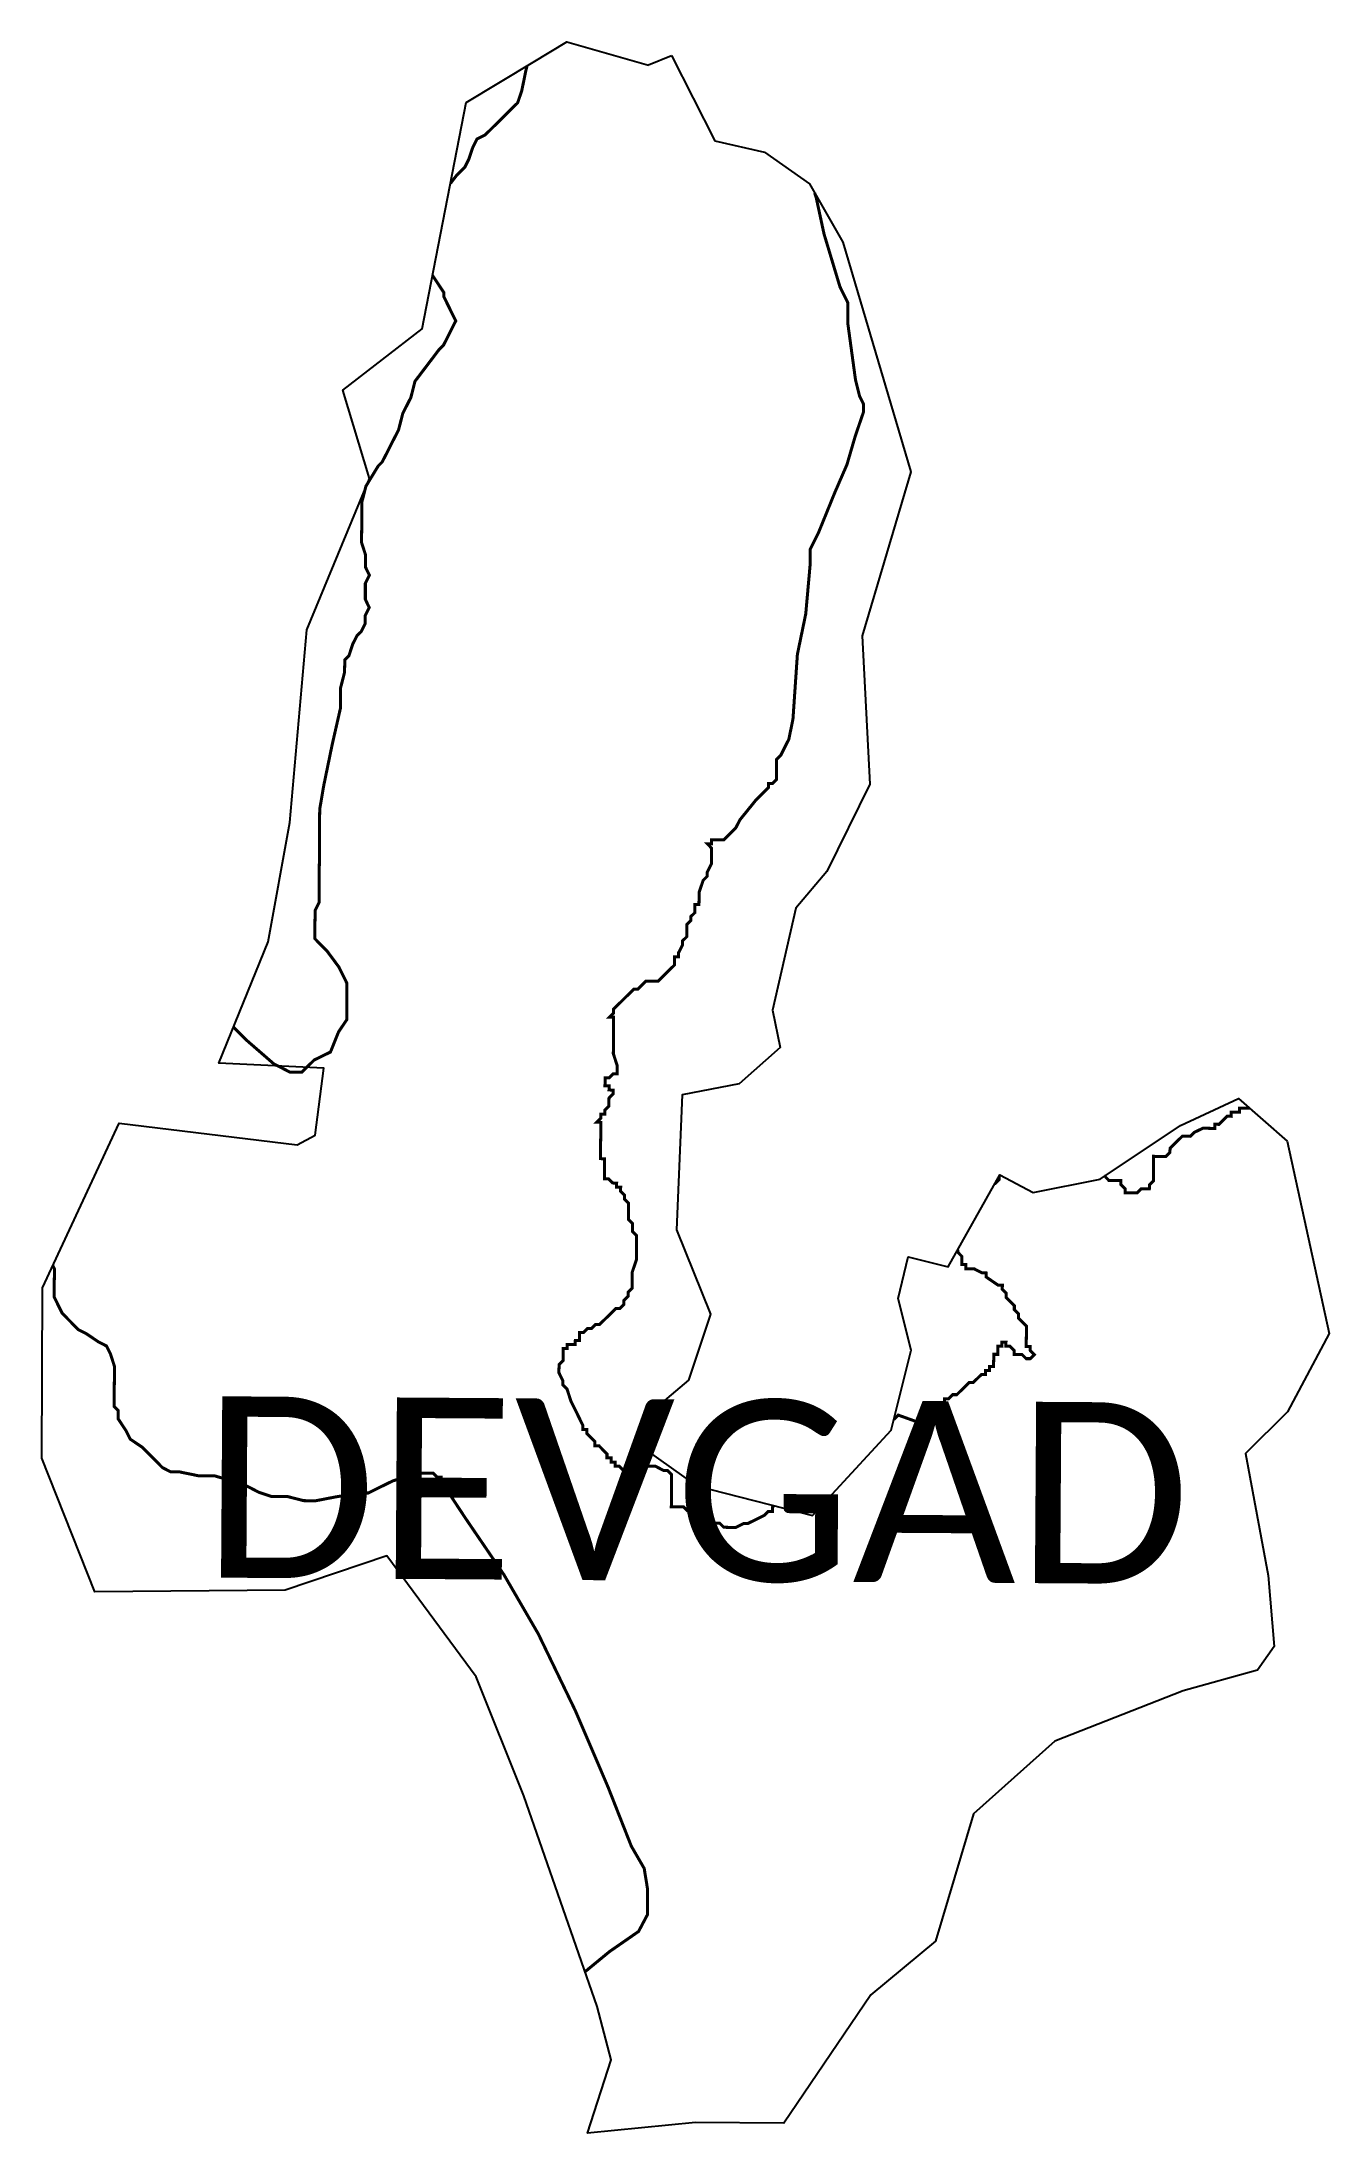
# Model space of a CAD drawing. Header units: metres. Extents: x 325581 to 326861, y 1810568 to 1812648.
import ezdxf

# ---------------------------------------------------------------- set-up
doc = ezdxf.new("R2010")
doc.units = ezdxf.units.M
for name, color, linetype in [('HAZARDS LINE', 1, 'Continuous'), ('village', 3, 'Continuous'), ('VILLAGE NAME', 250, 'Continuous')]:
    doc.layers.add(name, color=color, linetype=linetype)
doc.styles.get("Standard").update_dxf_attribs({"font": 'simplex.shx'})

msp = doc.modelspace()

# ---------------------------------------------------------------- linework, layer by layer
at = {"color": 3, "true_color": 0x00ff00, "flags": 128}
msp.add_lwpolyline([(326184.3, 1812625), (326207.3, 1812634.3)], dxfattribs=at)
at = {"layer": 'HAZARDS LINE', "lineweight": 18, "const_width": 3}
for points in [[(326063.6, 1812624.4), (326062.3, 1812619.4), (326058.2, 1812599.3), (326054.1, 1812587.3), (326029.8, 1812563.3), (326021.7, 1812555.3), (326013.7, 1812551.3), (326009.6, 1812543.3), (326005.5, 1812531.2), (326001.5, 1812523.2), (325993.4, 1812515.2), (325987.2, 1812507.1)], [(326309.2, 1811192.3), (326307.5, 1811190.6), (326307.5, 1811186.6), (326303.5, 1811186.6), (326299.4, 1811182.6), (326283.3, 1811174.7), (326279.3, 1811174.7), (326271.2, 1811170.7), (326259.2, 1811170.8), (326255.2, 1811174.8), (326247.1, 1811174.9), (326235.1, 1811178.9), (326235.1, 1811183), (326231.1, 1811183), (326227.1, 1811187), (326223.1, 1811187.1), (326219.1, 1811191.1), (326207, 1811191.2), (326207.2, 1811223.3), (326203.2, 1811227.4), (326199.2, 1811227.4), (326191.2, 1811231.5), (326163, 1811231.6), (326159, 1811227.6), (326155, 1811231.7), (326151, 1811231.7), (326151, 1811235.7), (326147, 1811235.7), (326147, 1811239.8), (326143, 1811239.8), (326143, 1811243.8), (326139, 1811247.8), (326135, 1811251.9), (326131, 1811251.9), (326131, 1811255.9), (326123, 1811264), (326123, 1811268), (326119, 1811268.1), (326119, 1811272.1), (326115.1, 1811280.1), (326111.1, 1811288.2), (326107.1, 1811296.3), (326103.2, 1811308.4), (326099.2, 1811312.4), (326099.2, 1811316.4), (326095.2, 1811324.5), (326095.3, 1811332.5), (326099.3, 1811336.5), (326099.4, 1811348.6), (326103.4, 1811348.6), (326103.4, 1811352.6), (326111.4, 1811352.5), (326111.5, 1811356.6), (326115.5, 1811356.5), (326115.5, 1811364.6), (326119.6, 1811364.6), (326123.6, 1811368.6), (326127.6, 1811368.5), (326131.7, 1811372.5), (326135.7, 1811372.5), (326139.7, 1811376.5), (326143.8, 1811380.5), (326151.9, 1811388.5), (326155.9, 1811388.5), (326159.9, 1811392.5), (326159.9, 1811396.5), (326164, 1811400.5), (326164, 1811404.5), (326168, 1811408.5), (326168.1, 1811424.6), (326172.2, 1811436.6), (326172.4, 1811460.8), (326168.4, 1811464.8), (326168.4, 1811472.8), (326164.4, 1811476.9), (326164.5, 1811493), (326160.5, 1811497), (326160.5, 1811501), (326156.5, 1811505.1), (326156.6, 1811509.1), (326152.5, 1811509.1), (326152.6, 1811513.1), (326148.5, 1811513.2), (326144.5, 1811517.2), (326140.5, 1811517.2), (326140.6, 1811537.3), (326136.6, 1811537.4), (326136.8, 1811573.5), (326132.8, 1811573.6), (326136.8, 1811577.6), (326136.9, 1811581.6), (326140.9, 1811581.6), (326140.9, 1811585.6), (326144.9, 1811589.6), (326145, 1811597.6), (326149, 1811601.6), (326149.1, 1811605.6), (326145, 1811605.7), (326145.1, 1811609.7), (326141, 1811609.7), (326141.1, 1811617.7), (326145.1, 1811617.7), (326149.1, 1811621.7), (326153.2, 1811621.7), (326153.2, 1811629.7), (326149.3, 1811641.8), (326149.5, 1811678), (326145.4, 1811678), (326149.5, 1811682), (326149.5, 1811686.1), (326153.6, 1811690.1), (326157.6, 1811694), (326161.6, 1811698), (326165.7, 1811702), (326169.7, 1811706), (326173.7, 1811706), (326177.8, 1811710), (326181.8, 1811714), (326193.9, 1811713.9), (326197.9, 1811717.9), (326206, 1811725.9), (326210.1, 1811729.9), (326210.1, 1811738), (326214.1, 1811738), (326214.1, 1811742), (326218.2, 1811750), (326218.2, 1811754), (326222.3, 1811758), (326222.3, 1811770.1), (326226.4, 1811774.1), (326226.4, 1811778.1), (326230.5, 1811782.1), (326230.5, 1811790.1), (326234.5, 1811790.1), (326234.6, 1811802.2), (326238.7, 1811814.2), (326242.7, 1811818.2), (326242.7, 1811822.2), (326246.8, 1811830.3), (326246.9, 1811846.3), (326242.9, 1811850.4), (326246.9, 1811850.4), (326246.9, 1811854.4), (326259, 1811854.3), (326263, 1811858.3), (326271.1, 1811866.3), (326275.2, 1811874.3), (326291.4, 1811894.3), (326295.4, 1811898.3), (326299.5, 1811902.3), (326303.5, 1811906.3), (326303.5, 1811910.3), (326307.6, 1811910.3), (326311.6, 1811914.3), (326311.7, 1811934.4), (326315.8, 1811938.4), (326319.8, 1811946.4), (326323.9, 1811954.5), (326328, 1811974.5), (326332.4, 1812038.9), (326340.7, 1812079), (326345, 1812127.2), (326345.1, 1812143.3), (326353.2, 1812159.4), (326369.5, 1812199.5), (326381.7, 1812227.6), (326389.9, 1812255.7), (326394, 1812267.7), (326398.1, 1812279.7), (326398.1, 1812287.8), (326394.2, 1812295.8), (326390.2, 1812311.9), (326382.5, 1812368.3), (326382.6, 1812388.4), (326374.7, 1812404.5), (326358.9, 1812456.9), (326351.1, 1812493.1), (326349.6, 1812497.6)], [(325969.5, 1812415.6), (325980.7, 1812398.7), (325980.6, 1812394.7), (325988.6, 1812378.5), (325992.6, 1812370.5), (325988.5, 1812362.5), (325980.4, 1812346.4), (325976.3, 1812342.4), (325952, 1812310.4), (325947.9, 1812294.3), (325939.8, 1812278.3), (325935.7, 1812262.2), (325919.4, 1812230.2), (325915.4, 1812226.2), (325903.2, 1812206.1), (325899.1, 1812190.1), (325898.9, 1812149.9), (325902.8, 1812137.8), (325902.7, 1812125.7), (325906.7, 1812117.6), (325902.6, 1812109.6), (325902.6, 1812093.5), (325906.5, 1812085.5), (325902.5, 1812077.5), (325902.4, 1812069.4), (325898.4, 1812061.4), (325894.3, 1812057.4), (325890.2, 1812049.4), (325886.2, 1812037.3), (325882.1, 1812033.4), (325882, 1812021.3), (325877.9, 1812005.2), (325877.8, 1811985.1), (325869.6, 1811949), (325861.3, 1811908.8), (325857.2, 1811884.7), (325856.6, 1811792.2), (325852.6, 1811784.2), (325852.4, 1811756.1), (325864.4, 1811744), (325876.4, 1811727.8), (325884.3, 1811711.7), (325884.1, 1811675.5), (325876, 1811663.5), (325867.9, 1811643.4), (325851.7, 1811635.5), (325839.6, 1811623.5), (325827.5, 1811623.5), (325811.5, 1811631.7), (325783.5, 1811656), (325771.4, 1811668.2)], [(326782.3, 1811587.5), (326772.1, 1811587.6), (326772.1, 1811583.5), (326764, 1811583.6), (326764, 1811579.5), (326759.9, 1811579.6), (326755.8, 1811575.6), (326751.8, 1811571.5), (326747.7, 1811571.6), (326747.7, 1811567.5), (326735.6, 1811567.6), (326727.4, 1811563.6), (326723.4, 1811559.6), (326715.3, 1811559.7), (326711.2, 1811555.7), (326707.1, 1811551.7), (326703.1, 1811547.7), (326703, 1811543.6), (326699, 1811539.6), (326686.8, 1811539.7), (326686.6, 1811515.4), (326682.6, 1811511.4), (326682.5, 1811507.4), (326674.5, 1811507.4), (326670.4, 1811503.4), (326658.3, 1811503.5), (326658.3, 1811507.6), (326654.3, 1811511.6), (326654.3, 1811515.7), (326642.2, 1811515.8), (326638.2, 1811519.9), (326637.8, 1811519.9)], [(326533.1, 1811520), (326533, 1811516.6), (326529, 1811512.6), (326528.8, 1811512.5)], [(325591.8, 1811430.9), (325593.3, 1811427.8), (325593.1, 1811399.7), (325597.1, 1811391.6), (325601.1, 1811383.6), (325609.1, 1811375.5), (325617, 1811367.4), (325625.1, 1811363.3), (325637.1, 1811355.2), (325645.1, 1811351.1), (325649.1, 1811343.1), (325653, 1811331), (325652.8, 1811290.8), (325656.8, 1811286.8), (325656.7, 1811278.7), (325664.7, 1811266.6), (325668.7, 1811258.5), (325680.7, 1811250.4), (325684.7, 1811246.4), (325696.7, 1811234.3), (325700.7, 1811230.2), (325708.7, 1811226.1), (325716.8, 1811226.1), (325736.8, 1811222), (325752.9, 1811221.9), (325781, 1811213.7), (325797, 1811205.5), (325809.1, 1811201.5), (325825.2, 1811201.4), (325841.2, 1811197.3), (325853.3, 1811197.2), (325873.4, 1811201.1), (325897.5, 1811205), (325905.6, 1811204.9), (325921.7, 1811212.9), (325929.8, 1811216.9), (325941.9, 1811220.8), (325953.9, 1811224.8), (325970, 1811224.7), (325974, 1811220.6), (325978, 1811220.6), (325978, 1811216.6), (326001.9, 1811180.3), (326040.4, 1811123.8), (326074.6, 1811064.9), (326111.4, 1810988.7), (326144, 1810912.6), (326167.2, 1810853.7), (326180, 1810831.6), (326183.4, 1810810.7), (326183.4, 1810785.9), (326174.4, 1810768.9), (326145.4, 1810748.8), (326121.1, 1810728.8)], [(326492.1, 1811447), (326492.1, 1811444.2), (326496.1, 1811440.1), (326496, 1811432), (326500, 1811432), (326500, 1811427.9), (326508.1, 1811427.9), (326516.1, 1811423.8), (326520.2, 1811423.7), (326520.2, 1811419.7), (326532.2, 1811411.5), (326536.3, 1811411.5), (326536.2, 1811407.4), (326540.2, 1811403.4), (326540.2, 1811399.3), (326544.2, 1811395.2), (326548.2, 1811391.2), (326548.2, 1811387.1), (326552.2, 1811383.1), (326552.2, 1811379), (326560.2, 1811370.9), (326560.1, 1811350.6), (326564.1, 1811350.6), (326564.1, 1811346.6), (326568.1, 1811342.5), (326564, 1811338.5), (326560, 1811338.5), (326555.9, 1811342.6), (326547.9, 1811342.7), (326547.9, 1811346.7), (326543.9, 1811350.8), (326539.8, 1811350.8), (326539.9, 1811354.8), (326535.8, 1811354.9), (326535.8, 1811350.8), (326531.8, 1811350.9), (326531.7, 1811342.8), (326527.7, 1811342.8), (326527.6, 1811330.7), (326523.5, 1811330.7), (326523.5, 1811326.7), (326519.4, 1811326.7), (326519.4, 1811322.7), (326515.4, 1811322.7), (326511.3, 1811318.7), (326507.2, 1811314.7), (326503.2, 1811314.7), (326499.1, 1811310.7), (326491, 1811302.7), (326486.9, 1811302.7), (326482.8, 1811298.7), (326478.8, 1811298.7), (326478.8, 1811294.7), (326470.6, 1811286.6), (326466.5, 1811282.6), (326462.5, 1811278.6), (326462.4, 1811274.6), (326454.4, 1811274.6), (326432.7, 1811282.4), (326428.6, 1811278.4), (326428.5, 1811278.4)]]:
    msp.add_lwpolyline(points, dxfattribs=at)
at = {"layer": 'village', "color": 3, "true_color": 0x00ff00}
for points in [[(326861.4, 1811363.4, 0), (326819.8, 1811285.5, 0), (326778, 1811244.1, 0), (326800.8, 1811122.8, 0), (326806.6, 1811052.2, 0), (326790.1, 1811028.6, 0), (326716.1, 1811008.2, 0), (326588.4, 1810958.2, 0), (326507.7, 1810886, 0), (326469.7, 1810759.1, 0), (326405.5, 1810706, 0), (326318.8, 1810578.2, 0), (326231, 1810578.9, 0), (326123.6, 1810568.3, 0), (326147.1, 1810641.3, 0), (326133.2, 1810694.2, 0), (326060.3, 1810903.8, 0), (326012.9, 1811022, 0), (325924.1, 1811142.4, 0), (325822.8, 1811108.4, 0), (325633.4, 1811106.6, 0), (325580.8, 1811239.7, 0), (325581.6, 1811409.1, 0), (325657.6, 1811572.6, 0), (325834.9, 1811551.2, 0), (325852.6, 1811560.9, 0), (325861.4, 1811627.3, 0), (325756.8, 1811632.2, 0), (325805.8, 1811753.1, 0), (325827.6, 1811871.7, 0), (325844.4, 1812063.1, 0), (325906.8, 1812213.9, 0), (325880.3, 1812301.7, 0), (325959.3, 1812362.6, 0), (326002.8, 1812587.8, 0), (326069.5, 1812627.9, 0), (326103.1, 1812648, 0), (326184.3, 1812624.9, 0)], [(326207.3, 1812634.3, 0), (326250.3, 1812549.6, 0), (326299.7, 1812538.2, 0), (326344.3, 1812506.8, 0), (326377.5, 1812448.6, 0), (326445.2, 1812220.5, 0), (326396.7, 1812057.2, 0), (326404.3, 1811909.8, 0), (326361.8, 1811823.1, 0), (326330.7, 1811786.5, 0), (326307.6, 1811684.9, 0), (326315.1, 1811647.9, 0), (326274.6, 1811611.9, 0), (326217.9, 1811601, 0), (326212.3, 1811466.7, 0), (326245.8, 1811382.7, 0), (326224, 1811317.1, 0), (326183.1, 1811282.3, 0), (326181.7, 1811247.9, 0), (326231.9, 1811212.2, 0), (326347.4, 1811182.4, 0), (326425.8, 1811267.4, 0), (326445.7, 1811346.8, 0), (326432.5, 1811398.4, 0), (326442.7, 1811439.8, 0), (326482.4, 1811429.7, 0), (326533.8, 1811521.3, 0), (326567, 1811503.6, 0), (326633.7, 1811517.1, 0), (326713.4, 1811570.2, 0), (326771.1, 1811597.3, 0), (326819.7, 1811554.8, 0), (326861.4, 1811363.4, 0)]]:
    msp.add_polyline3d(points, dxfattribs=at)

# ---------------------------------------------------------------- texts
at = {"layer": 'VILLAGE NAME', "insert": (325741.2, 1811301.2), "char_height": 180.345, "attachment_point": 1, "rotation": 359.6139}
msp.add_mtext_dynamic_manual_height_columns('{\\fCalibri|b0|i0|c0|p34;DEVGAD}', width=1779.605, gutter_width=901.7, heights=[0], dxfattribs=at)

doc.saveas('drawing.dxf')
